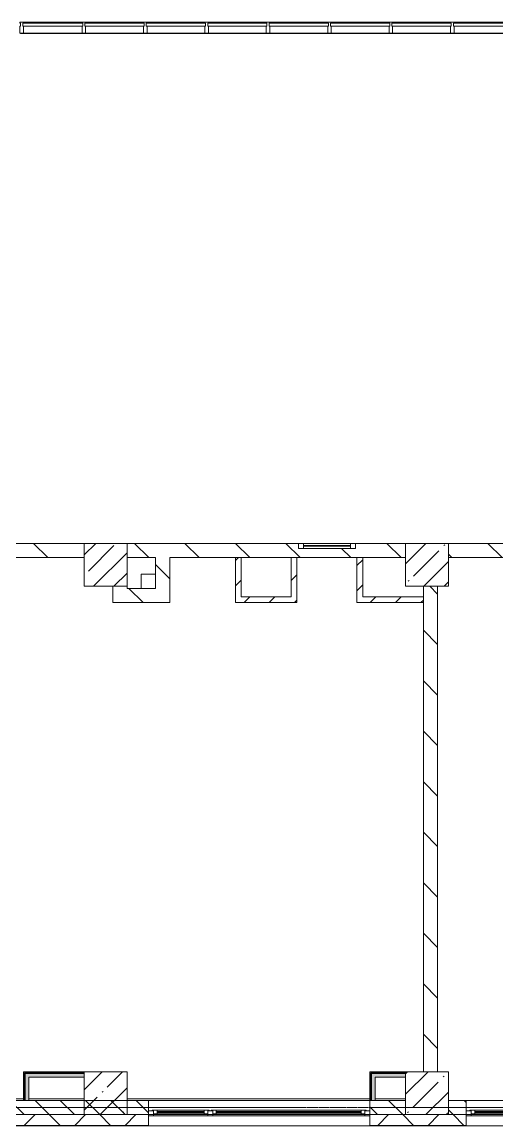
# Model space of a CAD drawing. Header units: millimetres. Extents: x 81548 to 272142, y -8553 to 29000.
# Drawn here: x 151922 to 158572, y -258 to 15200 of the extents above; entities that cross this region are included whole.
import ezdxf

# ---------------------------------------------------------------- set-up
doc = ezdxf.new("R2010")
doc.units = ezdxf.units.MM
doc.linetypes.add('Осевая', pattern=[31.75, 6.35, -4.7625, 15.875, -4.7625])
doc.layers.add('A-FLOR-1', color=7, linetype='Continuous', lineweight=5, true_color=0xaaaaaa)
doc.layers.add('I-WALL-3', color=7, linetype='Continuous', lineweight=9, true_color=0xe7e7e7)
for name, color, linetype, lineweight in [('A-GLAZ-3', 7, 'Continuous', 5), ('A-GLAZ-CURT-2', 7, 'Continuous', 5), ('A-GLAZ-CWMG-2', 7, 'Continuous', 5), ('A-WALL', 7, 'Continuous', 9), ('A-WALL-3', 7, 'Continuous', 5), ('I-WALL-4', 7, 'Continuous', 5), ('S-COLS-3', 7, 'Continuous', 5), ('Оси', 7, 'Continuous', 9), ('Оси-2', 7, 'Осевая', 9)]:
    doc.layers.add(name, color=color, linetype=linetype, lineweight=lineweight)
pattern_1 = [(135, (145131.5, 0), (-353.553, -353.553), [])]
pattern_2 = [(45, (145131.52, 0), (-176.7767, 176.7767), [])]
pattern_3 = [(45, (145131.5, 0), (-285.123, 285.123), []), (45, (145416.64, 0), (-285.123, 285.123), [504.031, -100.806, 16.764, -84.042])]
pattern_4 = [(135, (145131.52, 0), (-176.7767, -176.7767), [])]
pattern_5 = [(45, (145131.5, 0), (-530.33, 530.33), []), (135, (145131.5, 0), (-530.33, -530.33), [])]

# ---------------------------------------------------------------- blocks, each defined once
blk = doc.blocks.new('120_Окно_СКБ_2Ст - 120_Окно_СКБ_2Ст 3100х2500 _мал_створка слева_ 2-22446355-2_10_3_птичка')
at = {"layer": 'A-GLAZ-3'}
for p, q in [((-1550, -127), (-1550, -57)), ((-1550, -57), (-1480, -57)), ((1550, -57), (-1550, -57)), ((-1480, -127), (-1550, -127)), ((-1550, -127), (-1500, -127)), ((-1480, -127), (-1500, -127)), ((-1500, -127), (-1500, -137)), ((-1500, -137), (670, -137)), ((670, -137), (-1500, -137)), ((-1480, -57), (-1480, -127)), ((650, -87), (-1480, -87)), ((-1480, -87), (-1480, -127)), ((-1430, -137), (-1430, -87)), ((-1430, -107), (600, -107)), ((600, -117), (-1430, -117)), ((600, -137), (600, -87)), ((650, -127), (650, -57)), ((650, -57), (720, -57)), ((650, -127), (650, -87)), ((720, -127), (650, -127)), ((670, -127), (650, -127)), ((670, -127), (700, -127)), ((670, -137), (670, -127)), ((720, -127), (700, -127)), ((700, -127), (700, -137)), ((700, -137), (1500, -137)), ((1500, -137), (700, -137)), ((720, -57), (720, -127)), ((1480, -87), (720, -87)), ((720, -87), (720, -127)), ((770, -137), (770, -87)), ((770, -107), (1430, -107)), ((1430, -117), (770, -117)), ((1430, -137), (1430, -87)), ((1480, -127), (1480, -57)), ((1480, -57), (1550, -57)), ((1480, -127), (1480, -87)), ((1550, -127), (1480, -127)), ((1500, -127), (1480, -127)), ((1500, -127), (1550, -127)), ((1500, -137), (1500, -127)), ((1550, -57), (1550, -127))]:
    blk.add_line(p, q, dxfattribs=at)
blk = doc.blocks.new('BSC_Колонна _Прямоугольная - 600х600-V130-2_10_3_птичка')
at = {"layer": 'S-COLS-3'}
h = blk.add_hatch(dxfattribs=at)
h.set_pattern_fill('FP_149', color=256, style=0, pattern_type=2)
h.set_pattern_definition([(45, (-7960, -7600), (-285.123, 285.123), []), (45, (-7674.88, -7600), (-285.123, 285.123), [504.031, -100.806, 16.764, -84.042])])
h.paths.add_polyline_path([(-27, -300), (300, -300), (300, 300), (-300, 300), (-300, -300)])
for p, q in [((300, 300), (-300, 300)), ((-300, 300), (-300, -300)), ((300, -300), (300, 300)), ((-300, -300), (300, -300))]:
    blk.add_line(p, q, dxfattribs=at)
blk = doc.blocks.new('BSC_Колонна _Прямоугольная - 600х600-20441433-2_10_3_птичка')
at = {"layer": 'S-COLS-3'}
h = blk.add_hatch(dxfattribs=at)
h.set_pattern_fill('FP_157', color=256, style=0, pattern_type=2)
h.set_pattern_definition([(45, (-12460, -7600), (-285.123, 285.123), []), (45, (-12174.88, -7600), (-285.123, 285.123), [504.031, -100.806, 16.764, -84.042])])
h.paths.add_polyline_path([(-300, -300), (300, -300), (300, 300), (-300, 300), (-300, 150)])
for p, q in [((300, 300), (-300, 300)), ((-300, 300), (-300, -300)), ((300, -300), (300, 300)), ((-300, -300), (300, -300))]:
    blk.add_line(p, q, dxfattribs=at)
blk = doc.blocks.new('Системная панель - Стекло - 40мм-23997895-2_10_3_птичка')
at = {"layer": 'A-GLAZ-CURT-2'}
for p, q in [((420, 0), (-420, 0)), ((-420, 0), (-420, -40)), ((420, -40), (420, 0)), ((-420, -40), (420, -40))]:
    blk.add_line(p, q, dxfattribs=at)
blk = doc.blocks.new('Прямоугольный импост - Импост структурный с накладкой - 160мм-23771928-2_10_3_птичка')
at = {"layer": 'A-GLAZ-CWMG-2'}
for p, q in [((7630, 15200), (6810, 15200)), ((7630, 15043), (6810, 15043))]:
    blk.add_line(p, q, dxfattribs=at)
blk = doc.blocks.new('Прямоугольный импост - Импост структурный с накладкой - 160мм-23997897-2_10_3_птичка')
at = {"layer": 'A-GLAZ-CWMG-2'}
for p, q in [((0, 140), (-50, 140)), ((-50, 140), (-50, 40)), ((-50, 40), (-40, 40)), ((-40, 0), (-50, 0)), ((-50, 0), (-50, -17)), ((-40, 40), (-40, 0)), ((-10, 0), (-10, 40)), ((-10, 40), (0, 40)), ((0, 0), (-10, 0)), ((0, 40), (0, 140)), ((0, -17), (0, 0)), ((-50, -17), (0, -17))]:
    blk.add_line(p, q, dxfattribs=at)
blk = doc.blocks.new('Системная панель - Стекло - 40мм-23997898-2_10_3_птичка')
at = {"layer": 'A-GLAZ-CURT-2'}
h = blk.add_hatch(dxfattribs=at)
h.set_pattern_fill('FP_163', color=256, style=0, pattern_type=2)
h.set_pattern_definition([(45, (-13750.1, -14683), (-1414.21, 1414.21), [1000, -3000]), (45, (-14750.1, -15183), (-1414.21, 1414.21), [3000, -1000]), (45, (-12750.1, -15683), (-1414.21, 1414.21), [1000, -3000])])
h.paths.add_polyline_path([(420, -40), (420, 0), (-420, 0), (-420, -40), (254, -40)])
for p, q in [((420, 0), (-420, 0)), ((-420, 0), (-420, -40)), ((-420, -40), (420, -40)), ((420, -40), (420, 0))]:
    blk.add_line(p, q, dxfattribs=at)
blk = doc.blocks.new('Прямоугольный импост - Импост структурный с накладкой - 160мм-23771920-2_10_3_птичка')
at = {"layer": 'A-GLAZ-CWMG-2'}
for p, q in [((13660, 15200), (12840, 15200)), ((13660, 15043), (12840, 15043))]:
    blk.add_line(p, q, dxfattribs=at)
blk = doc.blocks.new('Прямоугольный импост - Импост структурный с накладкой - 160мм-23997894-2_10_3_птичка')
at = {"layer": 'A-GLAZ-CWMG-2'}
for p, q in [((-25, 40), (-25, 140)), ((-25, 140), (25, 140)), ((-15, 40), (-25, 40)), ((-25, -17), (-25, 0)), ((-25, 0), (-15, 0)), ((-15, 0), (-15, 40)), ((15, 40), (15, 0)), ((25, 40), (15, 40)), ((15, 0), (25, 0)), ((25, 140), (25, 40)), ((25, 0), (25, -17)), ((25, -17), (-25, -17))]:
    blk.add_line(p, q, dxfattribs=at)
blk = doc.blocks.new('Системная панель - Стекло - 40мм-23997899-2_10_3_птичка')
at = {"layer": 'A-GLAZ-CURT-2'}
for p, q in [((415, 0), (-415, 0)), ((-415, 0), (-415, -40)), ((415, -40), (415, 0)), ((-415, -40), (415, -40))]:
    blk.add_line(p, q, dxfattribs=at)
blk = doc.blocks.new('Прямоугольный импост - Импост структурный с накладкой - 160мм-23771909-2_10_3_птичка')
at = {"layer": 'A-GLAZ-CWMG-2'}
for p, q in [((11930, 15200), (11120, 15200)), ((11930, 15043), (11120, 15043))]:
    blk.add_line(p, q, dxfattribs=at)
blk = doc.blocks.new('Системная панель - Стекло - 40мм-V147-2_10_3_птичка')
at = {"layer": 'A-GLAZ-CURT-2'}
for p, q in [((415, 0), (-415, 0)), ((-415, 0), (-415, -40)), ((415, -40), (415, 0)), ((-415, -40), (415, -40))]:
    blk.add_line(p, q, dxfattribs=at)
blk = doc.blocks.new('Системная панель - Стекло - 40мм-V148-2_10_3_птичка')
at = {"layer": 'A-GLAZ-CURT-2'}
for p, q in [((415, 0), (-415, 0)), ((-415, 0), (-415, -40)), ((415, -40), (415, 0)), ((-415, -40), (415, -40))]:
    blk.add_line(p, q, dxfattribs=at)
blk = doc.blocks.new('Системная панель - Стекло - 40мм-V149-2_10_3_птичка')
at = {"layer": 'A-GLAZ-CURT-2'}
h = blk.add_hatch(dxfattribs=at)
h.set_pattern_fill('FP_165', color=256, style=0, pattern_type=2)
h.set_pattern_definition([(45, (-8585, -14683), (-1414.21, 1414.21), [1000, -3000]), (45, (-9585, -15183), (-1414.21, 1414.21), [3000, -1000]), (45, (-7585, -15683), (-1414.21, 1414.21), [1000, -3000])])
h.paths.add_polyline_path([(415, -40), (415, 0), (-415, 0), (-415, -40), (-152, -40)])
for p, q in [((415, 0), (-415, 0)), ((-415, 0), (-415, -40)), ((415, -40), (415, 0)), ((-415, -40), (415, -40))]:
    blk.add_line(p, q, dxfattribs=at)
blk = doc.blocks.new('Системная панель - Стекло - 40мм-V150-2_10_3_птичка')
at = {"layer": 'A-GLAZ-CURT-2'}
for p, q in [((415, 0), (-415, 0)), ((-415, 0), (-415, -40)), ((415, -40), (415, 0)), ((-415, -40), (415, -40))]:
    blk.add_line(p, q, dxfattribs=at)
blk = doc.blocks.new('Системная панель - Стекло - 40мм-V151-2_10_3_птичка')
at = {"layer": 'A-GLAZ-CURT-2'}
for p, q in [((415, 0), (-415, 0)), ((-415, 0), (-415, -40)), ((415, -40), (415, 0)), ((-415, -40), (415, -40))]:
    blk.add_line(p, q, dxfattribs=at)
blk = doc.blocks.new('120_Окно_СКБ_1Ст - 120_Окно_СКБ_1Ст 400х800 EI30-24230873-2_10_3_птичка')
at = {"layer": 'A-GLAZ-3'}
for p, q in [((-400, 30), (-400, 100)), ((-400, 100), (-330, 100)), ((400, 100), (-400, 100)), ((-330, 30), (-400, 30)), ((-400, 30), (400, 30)), ((-330, 100), (-330, 30)), ((330, 70), (-330, 70)), ((330, 60), (-330, 60)), ((330, 30), (330, 100)), ((330, 100), (400, 100)), ((400, 30), (330, 30)), ((400, 100), (400, 30))]:
    blk.add_line(p, q, dxfattribs=at)

msp = doc.modelspace()

# ---------------------------------------------------------------- hatches: boundary and pattern name
at = {"layer": 'A-WALL-3'}
h = msp.add_hatch(dxfattribs=at)
h.set_pattern_fill('FP_65', color=256, style=0, pattern_type=2)
h.set_pattern_definition(pattern_4)
h.paths.add_polyline_path([(152135.9, -100), (153691.5, -100), (153691.5, 100), (149761.5, 100), (149761.5, -100), (151207.4, -100)])
h.paths.add_polyline_path([(157291.5, -100), (157291.5, 100), (156791.5, 100), (156791.5, -100)])
h = msp.add_hatch(dxfattribs=at)
h.set_pattern_fill('FP_65', color=256, style=0, pattern_type=2)
h.set_pattern_definition(pattern_4)
h.paths.add_polyline_path([(161421.1, -100), (161791.5, -100), (161791.5, 100), (161241.5, 100), (161241.5, -100)])
h.paths.add_polyline_path([(157891.5, -100), (158141.5, -100), (158141.5, 100), (157891.5, 100)])
h = msp.add_hatch(dxfattribs=at)
h.set_pattern_fill('FP_55', color=256, style=0, pattern_type=2)
h.set_pattern_definition([(45, (145131.5, 0), (-353.5534, 353.5534), []), (135, (145131.5, 0), (-353.5534, -353.5534), [])])
h.paths.add_polyline_path([(220831.5, -250), (220831.5, -100), (216691.5, -100), (216691.5, -250), (219917.9, -250)])
h.paths.add_polyline_path([(214346.8, -250), (215791.5, -250), (215791.5, -100), (212191.5, -100), (212191.5, -250), (212489.7, -250)])
h.paths.add_polyline_path([(203191.5, -250), (203941.5, -250), (203941.5, -100), (203191.5, -100)])
h.paths.add_polyline_path([(207191.5, -250), (207191.5, -100), (206041.5, -100), (206041.5, -250), (206918.6, -250)])
h.paths.add_polyline_path([(202276, -250), (202291.5, -250), (202291.5, -100), (201541.5, -100), (201541.5, -250)])
h.paths.add_polyline_path([(210291.5, -250), (211291.5, -250), (211291.5, -100), (210291.5, -100)])
h.paths.add_polyline_path([(198441.5, -250), (198441.5, -100), (197041.5, -100), (197041.5, -250), (197633.4, -250)])
h.paths.add_polyline_path([(193941.5, -250), (193941.5, -100), (192541.5, -100), (192541.5, -250), (193919.3, -250)])
h.paths.add_polyline_path([(190205.2, -250), (190441.5, -250), (190441.5, -100), (190067.9, -100), (190067.9, -250)])
h.paths.add_polyline_path([(188541.5, -250), (189167.9, -250), (189167.9, -100), (187791.5, -100), (187791.5, -250), (188348.2, -250)])
h.paths.add_polyline_path([(174420.4, -250), (176041.5, -250), (176041.5, -100), (174341.3, -100), (174341.3, -250)])
h.paths.add_polyline_path([(184691.5, -250), (184691.5, -100), (183121.5, -100), (183121.5, -250), (184634.1, -250)])
h.paths.add_polyline_path([(180920, -250), (181021.5, -250), (181021.5, -100), (179901.5, -100), (179901.5, -250), (179991.5, -250)])
h.paths.add_polyline_path([(179001.5, -250), (179001.5, -100), (178141.5, -100), (178141.5, -250), (178741.5, -250)])
h.paths.add_polyline_path([(170706.3, -250), (171541.3, -250), (171541.3, -100), (169941.5, -100), (169941.5, -250)])
h.paths.add_polyline_path([(167641.5, -250), (167841.5, -250), (167841.5, -100), (166741.5, -100), (166741.5, -250), (167456.5, -250)])
h.paths.add_polyline_path([(161421.1, -250), (162391.5, -250), (162391.5, -100), (161241.5, -100), (161241.5, -250)])
h.paths.add_polyline_path([(163941.5, -250), (163941.5, -100), (163291.5, -100), (163291.5, -250)])
h.paths.add_polyline_path([(148861.5, -250), (148861.5, -100), (144871.5, -100), (144871.5, -250), (148421.8, -250)])
h.paths.add_polyline_path([(153064.4, -250), (153691.5, -250), (153691.5, -100), (149761.5, -100), (149761.5, -250), (152135.9, -250)])
h.paths.add_polyline_path([(157707, -250), (158141.5, -250), (158141.5, -100), (156791.5, -100), (156791.5, -250)])
at = {"layer": 'I-WALL-3'}
for points in [[(152791.5, 425), (152791.5, 475), (151966.5, 475), (151966.5, 425), (152135.9, 425)], [(157291.5, 425), (157291.5, 475), (156816.5, 475), (156816.5, 425), (156866.5, 425)], [(152016.5, 100), (152016.5, 425), (151966.5, 425), (151966.5, 100)], [(156866.5, 100), (156866.5, 425), (156816.5, 425), (156816.5, 100)]]:
    msp.add_hatch(color=256, dxfattribs=at).paths.add_polyline_path(points)
at = {"layer": 'I-WALL-4'}
h = msp.add_hatch(dxfattribs=at)
h.set_pattern_fill('FP_66', color=256, style=0, pattern_type=2)
h.set_pattern_definition(pattern_1)
h.paths.add_polyline_path([(161791.5, 7700), (161791.5, 7900), (160131.4, 7900), (160131.4, 7700), (161291.5, 7700)])
h.paths.add_polyline_path([(157291.5, 7700), (157291.5, 7900), (156591.5, 7900), (156591.5, 7830), (155791.5, 7830), (155791.5, 7900), (153391.5, 7900), (153391.5, 7700), (156778.5, 7700)])
h.paths.add_polyline_path([(151661.5, 7700), (152791.5, 7700), (152791.5, 7900), (151661.5, 7900), (151661.5, 7750.3)])
h.paths.add_polyline_path([(158691.4, 7700), (158691.4, 7900), (157891.5, 7900), (157891.5, 7700), (158635.5, 7700)])
h.paths.add_polyline_path([(148861.5, 7700), (149161.5, 7700), (149161.5, 7900), (148861.5, 7900), (148861.5, 7750.3)])
h = msp.add_hatch(dxfattribs=at)
h.set_pattern_fill('FP_66', color=256, style=0, pattern_type=2)
h.set_pattern_definition(pattern_1)
h.paths.add_polyline_path([(153991.5, 7070), (153991.5, 7700), (153791.5, 7700), (153791.5, 7070)])
h = msp.add_hatch(dxfattribs=at)
h.set_pattern_fill('FP_67', color=256, style=0, pattern_type=2)
h.set_pattern_definition(pattern_2)
h.paths.add_polyline_path([(154911.5, 7070), (154991.5, 7070), (154991.5, 7700), (154911.5, 7700)])
h = msp.add_hatch(dxfattribs=at)
h.set_pattern_fill('FP_67', color=256, style=0, pattern_type=2)
h.set_pattern_definition(pattern_2)
h.paths.add_polyline_path([(155771.5, 7150), (155771.5, 7700), (155691.5, 7700), (155691.5, 7150)])
h = msp.add_hatch(dxfattribs=at)
h.set_pattern_fill('FP_67', color=256, style=0, pattern_type=2)
h.set_pattern_definition(pattern_2)
h.paths.add_polyline_path([(156691.5, 7070), (156691.5, 7700), (156611.5, 7700), (156611.5, 7070)])
h = msp.add_hatch(dxfattribs=at)
h.set_pattern_fill('FP_66', color=256, style=0, pattern_type=2)
h.set_pattern_definition(pattern_1)
h.paths.add_polyline_path([(153391.5, 7070), (153391.5, 7300), (153191.5, 7300), (153191.5, 7070)])
h = msp.add_hatch(dxfattribs=at)
h.set_pattern_fill('FP_66', color=256, style=0, pattern_type=2)
h.set_pattern_definition(pattern_1)
h.paths.add_polyline_path([(153791.5, 7070), (153791.5, 7270), (153391.5, 7270), (153391.5, 7070)])
h = msp.add_hatch(dxfattribs=at)
h.set_pattern_fill('FP_66', color=256, style=0, pattern_type=2)
h.set_pattern_definition(pattern_1)
h.paths.add_polyline_path([(157741.5, 500), (157741.5, 7300), (157541.5, 7300), (157541.5, 500), (157707, 500)])
h = msp.add_hatch(dxfattribs=at)
h.set_pattern_fill('FP_67', color=256, style=0, pattern_type=2)
h.set_pattern_definition(pattern_2)
h.paths.add_polyline_path([(154991.5, 7070), (155771.5, 7070), (155771.5, 7150), (154991.5, 7150)])
h = msp.add_hatch(dxfattribs=at)
h.set_pattern_fill('FP_67', color=256, style=0, pattern_type=2)
h.set_pattern_definition(pattern_2)
h.paths.add_polyline_path([(157541.5, 7070), (157541.5, 7150), (156691.5, 7150), (156691.5, 7070), (156778.5, 7070)])
h = msp.add_hatch(dxfattribs=at)
h.set_pattern_fill('FP_167', color=256, style=0, pattern_type=2)
h.set_pattern_definition(pattern_5)
h.paths.add_polyline_path([(152791.5, 487.5), (152791.5, 500), (151941.5, 500), (151941.5, 487.5), (152135.9, 487.5)])
h = msp.add_hatch(dxfattribs=at)
h.set_pattern_fill('FP_167', color=256, style=0, pattern_type=2)
h.set_pattern_definition(pattern_5)
h.paths.add_polyline_path([(151954, 100), (151954, 487.5), (151941.5, 487.5), (151941.5, 100)])
h = msp.add_hatch(dxfattribs=at)
h.set_pattern_fill('FP_167', color=256, style=0, pattern_type=2)
h.set_pattern_definition(pattern_5)
h.paths.add_polyline_path([(152791.5, 475), (152791.5, 487.5), (151954, 487.5), (151954, 475), (152135.9, 475)])
h = msp.add_hatch(dxfattribs=at)
h.set_pattern_fill('FP_167', color=256, style=0, pattern_type=2)
h.set_pattern_definition(pattern_5)
h.paths.add_polyline_path([(151954, 100), (151966.5, 100), (151966.5, 475), (151954, 475), (151954, 230.5)])
h = msp.add_hatch(dxfattribs=at)
h.set_pattern_fill('FP_167', color=256, style=0, pattern_type=2)
h.set_pattern_definition(pattern_5)
h.paths.add_polyline_path([(157291.5, 487.5), (157291.5, 500), (156791.5, 500), (156791.5, 487.5), (156804, 487.5)])
h = msp.add_hatch(dxfattribs=at)
h.set_pattern_fill('FP_167', color=256, style=0, pattern_type=2)
h.set_pattern_definition(pattern_5)
h.paths.add_polyline_path([(157291.5, 475), (157291.5, 487.5), (156804, 487.5), (156804, 475), (156816.5, 475)])
at = {"layer": 'S-COLS-3'}
h = msp.add_hatch(dxfattribs=at)
h.set_pattern_fill('FP_63', color=256, style=0, pattern_type=2)
h.set_pattern_definition(pattern_3)
h.paths.add_polyline_path([(153391.5, -100), (153391.5, 500), (152791.5, 500), (152791.5, -100), (153064.4, -100)])
h = msp.add_hatch(dxfattribs=at)
h.set_pattern_fill('FP_63', color=256, style=0, pattern_type=2)
h.set_pattern_definition(pattern_3)
h.paths.add_polyline_path([(157291.5, -100), (157891.5, -100), (157891.5, 500), (157291.5, 500), (157291.5, 230.5)])

# ---------------------------------------------------------------- linework, layer by layer
at = {"layer": 'A-FLOR-1'}
for p, q in [((158841.5, 15040), (151901.5, 15040)), ((153591.5, 7470), (153791.5, 7470)), ((153591.5, 7270), (153591.5, 7470))]:
    msp.add_line(p, q, dxfattribs=at)
at = {"layer": 'A-WALL'}
for p, q in [((155771.5, 7700), (155691.5, 7700)), ((157541.5, 7070), (157541.5, 7150)), ((151954, 487.5), (152791.5, 487.5)), ((151954, 100), (151954, 487.5)), ((151966.5, 475), (152791.5, 475)), ((151966.5, 100), (151966.5, 475)), ((156804, 487.5), (157291.5, 487.5)), ((156804, 100), (156804, 487.5)), ((156816.5, 475), (157291.5, 475)), ((156816.5, 100), (156816.5, 475)), ((149761.5, -100), (153691.5, -100)), ((156791.5, -100), (157291.5, -100)), ((157891.5, -100), (158141.5, -100)), ((149761.5, -250), (153691.5, -250)), ((149761.5, -253), (153691.5, -253)), ((156791.5, -250), (158141.5, -250)), ((156791.5, -253), (158141.5, -253))]:
    msp.add_line(p, q, dxfattribs=at)
at = {"layer": 'A-WALL-3'}
for p, q in [((157291.5, 100), (148861.5, 100)), ((153691.5, -258), (153691.5, 100)), ((156791.5, 100), (156791.5, -258)), ((157291.5, -100), (157291.5, 100)), ((157891.5, 100), (157891.5, -100)), ((157891.5, 100), (161791.5, 100)), ((158141.5, -258), (158141.5, 100)), ((157291.5, -100), (162391.5, -100)), ((144863.5, -258), (163291.5, -258))]:
    msp.add_line(p, q, dxfattribs=at)
at = {"layer": 'I-WALL-4'}
for p, q in [((152791.5, 7900), (151661.5, 7900)), ((155791.5, 7900), (153391.5, 7900)), ((157291.5, 7900), (156591.5, 7900)), ((158691.4, 7900), (157891.5, 7900)), ((152791.5, 7700), (148861.5, 7700)), ((153391.5, 7700), (153791.5, 7700)), ((153791.5, 7700), (153791.5, 7270)), ((153991.5, 7700), (155691.5, 7700)), ((153991.5, 7070), (153991.5, 7700)), ((154911.5, 7700), (154911.5, 7070)), ((154991.5, 7150), (154991.5, 7700)), ((155691.5, 7700), (155691.5, 7150)), ((155771.5, 7700), (157291.5, 7700)), ((155771.5, 7070), (155771.5, 7700)), ((156611.5, 7700), (156611.5, 7070)), ((156691.5, 7150), (156691.5, 7700)), ((161211.5, 7700), (157891.5, 7700)), ((153191.5, 7300), (153191.5, 7070)), ((153391.5, 7270), (153391.5, 7300)), ((153791.5, 7270), (153391.5, 7270)), ((157541.5, 7300), (157541.5, 7150)), ((157741.5, 500), (157741.5, 7300)), ((155691.5, 7150), (154991.5, 7150)), ((157541.5, 7150), (156691.5, 7150)), ((153191.5, 7070), (153991.5, 7070)), ((154911.5, 7070), (155771.5, 7070)), ((156611.5, 7070), (157541.5, 7070)), ((157541.5, 7070), (157541.5, 500)), ((152791.5, 500), (151941.5, 500)), ((151941.5, 500), (151941.5, 100)), ((152791.5, 425), (152791.5, 500)), ((157291.5, 500), (156791.5, 500)), ((156791.5, 500), (156791.5, 100)), ((157291.5, 425), (157291.5, 500)), ((157541.5, 500), (157741.5, 500)), ((152016.5, 425), (152791.5, 425)), ((152016.5, 100), (152016.5, 425)), ((156866.5, 425), (157291.5, 425)), ((156866.5, 100), (156866.5, 425)), ((148861.5, 120), (151941.5, 120)), ((152016.5, 120), (152791.5, 120)), ((153391.5, 120), (156791.5, 120)), ((156866.5, 120), (157291.5, 120)), ((156791.5, -100), (153691.5, -100))]:
    msp.add_line(p, q, dxfattribs=at)
at = {"layer": 'S-COLS-3'}
for p, q in [((153391.5, 500), (152791.5, 500)), ((152791.5, 500), (152791.5, -100)), ((153391.5, -100), (153391.5, 500)), ((157891.5, 500), (157291.5, 500)), ((157291.5, 500), (157291.5, -100)), ((157891.5, -100), (157891.5, 500)), ((152791.5, -100), (153391.5, -100)), ((157291.5, -100), (157891.5, -100))]:
    msp.add_line(p, q, dxfattribs=at)
at = {"layer": 'Оси'}
msp.add_line((142903.9, 0), (155403.9, 0), dxfattribs=at)
at = {"layer": 'Оси-2'}
msp.add_line((155403.9, 0), (171121.5, 0), dxfattribs=at)

# ---------------------------------------------------------------- block references
at = {"layer": 'A-GLAZ-3'}
msp.add_blockref('120_Окно_СКБ_1Ст - 120_Окно_СКБ_1Ст 400х800 EI30-24230873-2_10_3_птичка', (156191.5, 7800), dxfattribs=at)
at = {"layer": 'A-GLAZ-3', "rotation": 180}
for p in [(155241.5, -175), (159691.5, -175)]:
    msp.add_blockref('120_Окно_СКБ_2Ст - 120_Окно_СКБ_2Ст 3100х2500 _мал_створка слева_ 2-22446355-2_10_3_птичка', p, dxfattribs=at)
at = {"layer": 'A-GLAZ-CURT-2'}
for name, p in [('Системная панель - Стекло - 40мм-23997895-2_10_3_птичка', (152351.5, 15183)), ('Системная панель - Стекло - 40мм-V149-2_10_3_птичка', (153216.5, 15183)), ('Системная панель - Стекло - 40мм-V147-2_10_3_птичка', (154076.5, 15183)), ('Системная панель - Стекло - 40мм-V148-2_10_3_птичка', (154936.5, 15183)), ('Системная панель - Стекло - 40мм-V151-2_10_3_птичка', (155796.5, 15183)), ('Системная панель - Стекло - 40мм-23997899-2_10_3_птичка', (156656.5, 15183)), ('Системная панель - Стекло - 40мм-V150-2_10_3_птичка', (157516.5, 15183)), ('Системная панель - Стекло - 40мм-23997898-2_10_3_птичка', (158381.6, 15183))]:
    msp.add_blockref(name, p, dxfattribs=at)
at = {"layer": 'A-GLAZ-CWMG-2', "rotation": 180}
msp.add_blockref('Прямоугольный импост - Импост структурный с накладкой - 160мм-23997897-2_10_3_птичка', (151891.5, 15183), dxfattribs=at)
at = {"layer": 'A-GLAZ-CWMG-2'}
for name, p in [('Прямоугольный импост - Импост структурный с накладкой - 160мм-23771928-2_10_3_птичка', (145131.5, 0)), ('Прямоугольный импост - Импост структурный с накладкой - 160мм-23771909-2_10_3_птичка', (141691.5, 0)), ('Прямоугольный импост - Импост структурный с накладкой - 160мм-23771909-2_10_3_птичка', (142551.5, 0)), ('Прямоугольный импост - Импост структурный с накладкой - 160мм-23771909-2_10_3_птичка', (143411.5, 0)), ('Прямоугольный импост - Импост структурный с накладкой - 160мм-23771909-2_10_3_птичка', (144271.5, 0)), ('Прямоугольный импост - Импост структурный с накладкой - 160мм-23771909-2_10_3_птичка', (145131.5, 0)), ('Прямоугольный импост - Импост структурный с накладкой - 160мм-23771909-2_10_3_птичка', (145991.5, 0)), ('Прямоугольный импост - Импост структурный с накладкой - 160мм-23771920-2_10_3_птичка', (145131.5, 0))]:
    msp.add_blockref(name, p, dxfattribs=at)
at = {"layer": 'A-GLAZ-CWMG-2', "extrusion": (0, 0, -1), "rotation": 180}
for p in [(-152786.5, 15183), (-153646.5, 15183), (-154506.5, 15183), (-155366.5, 15183), (-156226.5, 15183), (-157086.5, 15183), (-157946.5, 15183)]:
    msp.add_blockref('Прямоугольный импост - Импост структурный с накладкой - 160мм-23997894-2_10_3_птичка', p, dxfattribs=at)
at = {"layer": 'S-COLS-3'}
for name, p in [('BSC_Колонна _Прямоугольная - 600х600-V130-2_10_3_птичка', (153091.5, 7600)), ('BSC_Колонна _Прямоугольная - 600х600-20441433-2_10_3_птичка', (157591.5, 7600))]:
    msp.add_blockref(name, p, dxfattribs=at)

doc.saveas('drawing.dxf')
